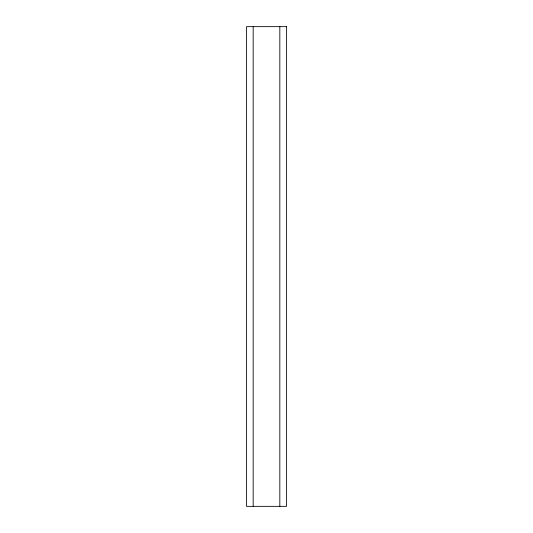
<?xml version="1.0" encoding="UTF-8"?>
<svg xmlns="http://www.w3.org/2000/svg" width="533" height="533" viewBox="0 0 533 533"><rect width="100%" height="100%" fill="white"/><g stroke="black" fill="none" stroke-linecap="round" stroke-linejoin="round"><path stroke-width="0.8" d="M279.825 26.65L279.825 506.35M253.175 26.65L253.175 506.35M286.488 26.65L246.513 26.65L246.513 506.35L286.488 506.35L286.488 26.65"/></g></svg>
